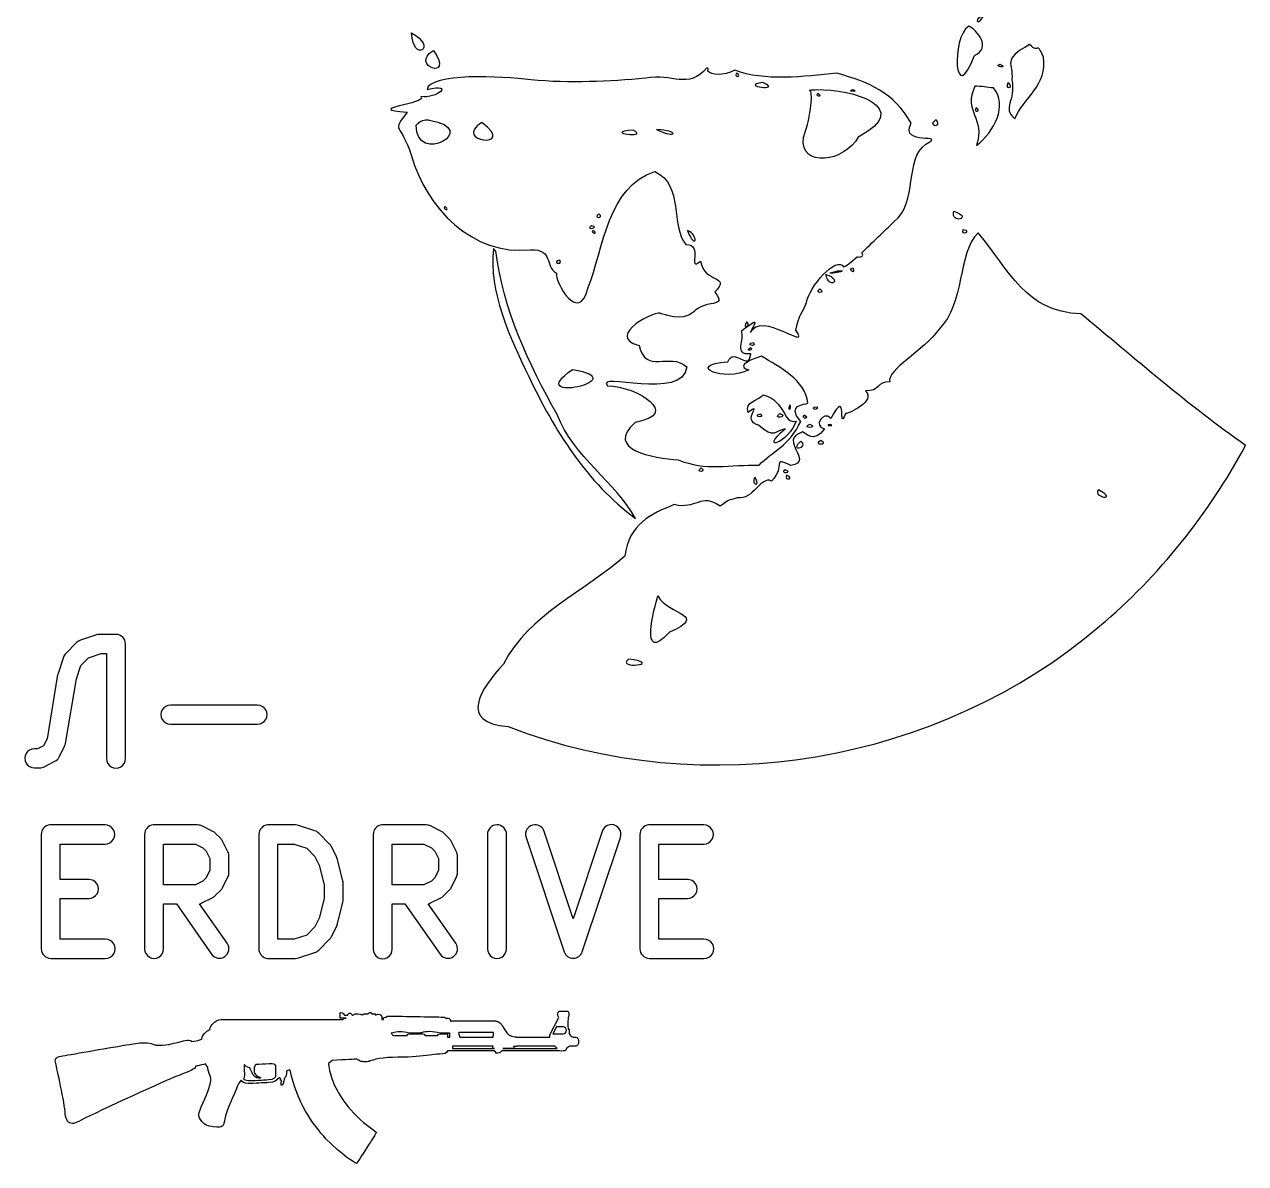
# Model space of a CAD drawing. Extents: x 5 to 88, y 4 to 114.
# Drawn here: x 55.46 to 87.51, y 4.5 to 34.39 of the extents above; entities that cross this region are included whole.
import ezdxf

# ---------------------------------------------------------------- set-up
doc = ezdxf.new("R2010")
doc.units = 0
doc.layers.add('Layer_1', color=7, linetype='CONTINUOUS')

msp = doc.modelspace()

# ---------------------------------------------------------------- linework, layer by layer
at = {"layer": 'Layer_1', "color": 7}
for points in [[(80.242647, 34.342924)], [(65.615115, 34.163608)], [(66.193375, 33.70627)], [(81.839447, 33.860268)], [(81.055516, 33.34867)], [(74.149478, 33.108375)], [(74.839358, 32.866012)], [(80.404911, 32.768344)], [(81.275657, 32.868597)], [(76.244441, 32.676877)], [(76.283716, 32.581791)], [(77.19787, 32.670675)], [(80.432298, 32.197836)], [(65.978917, 31.88726)], [(67.464616, 31.814396)], [(79.389469, 31.893462)], [(71.433882, 31.614927)], [(72.042114, 31.627328)], [(66.500332, 29.60833)], [(70.531611, 29.416094)], [(79.851971, 29.485857)], [(70.340926, 29.102936)], [(70.384849, 28.984596)], [(72.855502, 28.984596)], [(80.096401, 29.008884)], [(80.489659, 28.919484)], [(69.510486, 28.19963)], [(76.804614, 27.925228)], [(77.198388, 28.001192)], [(76.490422, 27.82911)], [(76.334357, 27.449806)], [(74.420779, 26.589394)], [(74.593896, 26.041106)], [(74.514831, 25.915532)], [(69.83863, 25.335206)], [(74.847626, 24.668064)], [(75.553527, 24.410714)], [(74.785616, 24.170936)], [(75.283776, 24.180239)], [(75.924047, 24.140964)], [(76.26511, 24.355938)], [(76.070808, 23.901185)], [(76.578271, 23.895502)], [(75.834131, 23.454185)], [(76.358646, 23.470203)], [(73.217235, 22.750867)], [(74.626451, 22.510572)], [(75.420201, 22.702808)], [(75.465677, 22.558631)], [(83.648123, 22.175192)], [(72.07932, 19.39345)], [(57.406314, 18.38421)], [(71.30934, 17.738254)], [(56.121122, 13.384514)], [(58.835683, 13.384514)], [(64.835835, 13.384514)], [(67.85529, 13.388133)], [(70.868542, 13.392782)], [(71.835925, 13.384514)], [(62.109386, 12.884287), (62.533132, 12.884287), (62.866962, 12.773183), (63.081936, 12.558209), (63.195109, 12.333417), (63.3243, 11.817686), (63.3243, 11.452849), (63.195109, 10.937118), (63.081936, 10.712325), (62.866962, 10.495801), (62.533132, 10.384181), (62.109386, 10.384181), (62.109386, 12.884287)], [(67.768599, 7.90476), (67.768599, 7.93617), (67.220454, 7.93617), (66.866535, 7.93617), (66.852324, 7.922176), (66.882651, 7.813648), (67.762923, 7.813648), (67.762923, 7.857753), (67.768599, 7.857753)], [(64.42016, 7.171229)]]:
    msp.add_lwpolyline(points, close=True, dxfattribs=at)
for points in [[(73.396035, 33.159535), (73.397585, 33.225165), (73.366581, 33.252552), (73.366581, 33.252552)], [(67.830485, 28.438892), (67.770538, 28.505038), (67.770538, 28.505038)], [(57.859517, 18.38421), (57.431635, 18.38421)], [(56.825988, 18.169752), (56.541251, 17.884499)], [(56.535049, 15.522884), (56.818236, 17.21839), (56.935541, 17.571857), (57.13863, 17.772877), (57.47246, 17.884499), (57.609403, 17.884499), (57.609403, 15.13428)], [(56.327828, 17.320191), (56.048774, 15.642259), (55.958858, 15.464491), (55.800727, 15.384393)], [(61.574018, 16.529026), (59.288886, 16.529026), (59.288886, 16.529026)], [(55.97281, 14.911554), (56.257546, 15.05418)], [(61.836019, 13.383998), (61.836019, 13.384514), (61.836019, 13.384514)], [(62.574473, 13.383998), (61.859789, 13.383998)], [(63.082455, 13.229486), (62.652507, 13.372113)], [(66.607303, 13.026913), (66.464677, 13.16954)], [(70.62308, 13.2145), (69.859302, 10.925233), (69.09759, 13.2145)], [(57.146382, 11.956695), (56.396556, 11.956695), (56.396556, 12.884287)], [(59.10957, 12.884287), (59.94311, 12.884287), (60.140513, 12.786619), (60.226815, 12.700836), (60.324483, 12.505499), (60.324483, 12.194923), (60.226815, 11.99752), (60.140513, 11.911737), (59.94311, 11.814069), (59.601528, 11.814069)], [(59.541068, 11.814069), (59.10957, 11.814069), (59.10957, 12.884287), (59.10957, 12.884287)], [(60.796804, 12.675515), (60.654178, 12.960768)], [(65.109203, 12.884287), (65.943262, 12.884287), (66.140665, 12.786619), (66.226448, 12.700836), (66.324117, 12.505499), (66.324117, 12.194923), (66.226448, 11.99752), (66.140665, 11.911737), (65.943262, 11.814069)], [(65.541217, 11.814069), (65.109203, 11.814069), (65.109203, 12.884287), (65.109203, 12.884287)], [(68.109538, 10.134584), (68.109538, 13.1344)], [(71.609581, 13.1344), (71.609581, 11.741721)], [(72.859119, 11.956695), (72.109292, 11.956695), (72.109292, 12.884287)], [(66.824343, 12.134461), (66.824343, 12.563893)], [(63.824527, 11.420811), (63.824527, 11.848692)], [(71.609581, 11.665757), (71.609581, 10.134068)], [(57.574264, 10.384181), (56.396556, 10.384181), (56.396556, 11.456466)], [(59.10957, 10.134584), (59.10957, 11.31384), (59.4434, 11.31384)], [(63.674148, 10.78829), (63.816777, 11.360348)], [(65.109203, 10.134584), (65.109203, 11.31384), (65.443549, 11.31384)], [(66.115345, 11.339679), (66.400597, 11.483856)], [(73.289066, 10.384181), (72.109292, 10.384181), (72.109292, 11.456466)], [(63.180123, 10.100476), (63.46486, 10.385732)], [(71.859179, 9.88447), (73.289066, 9.88447)], [(60.613778, 8.277179), (63.809671, 8.277179), (63.809671, 8.284285), (63.84836, 8.311969), (63.903686, 8.311969), (63.903686, 8.316908), (63.741608, 8.316908), (63.741608, 8.429249)], [(63.850179, 8.393073), (63.940078, 8.393073)], [(64.056492, 8.393073), (64.073259, 8.393073)], [(64.287109, 8.412569), (64.354393, 8.412569), (64.371853, 8.429942), (64.471413, 8.429942)], [(64.576475, 8.429942), (64.664988, 8.429942), (64.664988, 8.401868), (64.691069, 8.401868), (64.691069, 8.401651)], [(64.92303, 8.342166), (64.953791, 8.342166)], [(68.377831, 7.813648), (69.249872, 7.813648), (69.249872, 7.881365), (69.482786, 8.334715)], [(69.495653, 8.499998), (69.553145, 8.499998), (69.555571, 8.499998), (69.649413, 8.499998), (69.666136, 8.499998), (69.709331, 8.499998)], [(69.723281, 8.335408), (69.729303, 8.335408), (69.728134, 8.328779)], [(64.838243, 8.308243), (64.838243, 8.278349)], [(64.883041, 8.276443), (64.883041, 8.302134)], [(66.503993, 8.316432), (66.544588, 8.316432)], [(66.645318, 8.231472), (66.645318, 8.246202), (67.771068, 8.246202)], [(68.018496, 8.088153), (68.019146, 8.08707)], [(69.592311, 8.085077), (69.419315, 8.085077), (69.328246, 7.904673), (69.592311, 7.904673)], [(69.750056, 8.025679), (69.754735, 8.024856), (69.754735, 7.913815)], [(59.827911, 7.717684), (59.832156, 7.712095), (59.833326, 7.705206)], [(60.03379, 7.73497), (60.111861, 7.763218)], [(65.183152, 7.860742), (65.4762, 7.860742)], [(65.787185, 7.919187), (65.563066, 7.919187), (65.56064, 7.919924)], [(65.56389, 7.903114), (65.909274, 7.903114)], [(65.997007, 7.860742), (66.276841, 7.860742)], [(66.364531, 7.903114), (66.512095, 7.903114), (66.562222, 7.90281), (66.562222, 7.813648), (66.621576, 7.813648), (66.621576, 7.919274), (66.534234, 7.919274)], [(66.534234, 7.919274), (66.534234, 7.919187), (66.373889, 7.919187), (66.371549, 7.919924)], [(68.19981, 7.857753), (68.209991, 7.857753), (68.211248, 7.857059)], [(68.36583, 7.82175), (68.371506, 7.82175), (68.371506, 7.817114)], [(69.84706, 7.821533), (69.84706, 7.813648), (69.924135, 7.813648), (69.93059, 7.813648)], [(67.790695, 7.44985), (67.790695, 7.458428), (66.558972, 7.458428)], [(67.762923, 7.578005), (67.762923, 7.580128), (66.878839, 7.580128), (66.689596, 7.580128), (66.689596, 7.51592), (67.790695, 7.51592), (67.790695, 7.516267)], [(67.790695, 7.516267), (67.773495, 7.516267)], [(67.884103, 7.40072), (67.83246, 7.40072)], [(69.453845, 7.458428), (67.986999, 7.458428)], [(68.014294, 7.51592), (69.434955, 7.51592)], [(68.277318, 7.516267), (68.01438, 7.516267)], [(68.371506, 7.576662), (68.371506, 7.574452), (68.294475, 7.574452)], [(69.384005, 7.580128), (69.316722, 7.580128), (68.377788, 7.580128)], [(69.93059, 7.580128), (69.924135, 7.580128), (69.787705, 7.580128)], [(60.271296, 7.038135), (60.25349, 7.037139), (60.211941, 7.113477)], [(61.232759, 7.093071), (61.22353, 7.092551), (61.22353, 6.941044)], [(62.050426, 6.781609), (62.050426, 7.076564)], [(63.534255, 7.206192), (63.434132, 7.124958)], [(64.183303, 7.242325), (64.171086, 7.238599), (64.167533, 7.238469)], [(61.372741, 7.01422), (61.31187, 7.03103)], [(62.193355, 6.690411), (62.178278, 6.691667), (62.178278, 6.735598), (62.178754, 6.735598)], [(62.279701, 6.736422), (62.280004, 6.736422)], [(62.344168, 6.92861), (62.336196, 6.92861)], [(62.227365, 6.555238), (62.193355, 6.555238), (62.193355, 6.62655)], [(64.677205, 5.33517), (64.680411, 5.332527)], [(64.18508, 4.517588), (64.173642, 4.499999), (64.155186, 4.510093)]]:
    msp.add_lwpolyline(points, dxfattribs=at)
for points in [[(80.630735, 34.625594), (80.404689, 34.597096), (80.424646, 34.247404), (80.630735, 34.625594)], [(80.242647, 34.342924), (79.769043, 34.052734), (79.865187, 32.145914), (80.388374, 33.573463)], [(80.388374, 33.573463), (80.862166, 33.779782), (80.450313, 34.243454), (80.242647, 34.342924)], [(65.615115, 34.163608), (65.657025, 33.352798), (66.321463, 33.802938), (65.615115, 34.163608)], [(82.200667, 33.529021), (82.006047, 33.99288), (82.107224, 33.585948), (81.839447, 33.860268)], [(66.193375, 33.70627), (65.528438, 33.30513), (66.770583, 32.878953), (66.193375, 33.70627)], [(81.839447, 33.860268), (81.079606, 33.443137), (81.431981, 33.37819), (81.369709, 32.94146)], [(81.055516, 33.34867), (80.871572, 33.275071), (81.298679, 33.225231), (81.055516, 33.34867)], [(81.446708, 31.913099), (81.665359, 32.445099), (82.325206, 32.804972), (82.200667, 33.529021)], [(68.750841, 32.931642), (67.973114, 33.034832), (66.095652, 33.119493), (66.022844, 32.678943)], [(73.366581, 33.252552), (72.874642, 32.663934), (72.466538, 33.114609), (71.765643, 32.9766)], [(74.101419, 33.185372), (73.789722, 33.032392), (73.478376, 33.053784), (73.396035, 33.159535)], [(74.149478, 33.108375), (74.319703, 33.017274), (74.064237, 32.979735), (74.149478, 33.108375)], [(76.776709, 33.105275), (75.911534, 33.020976), (74.869007, 32.888023), (74.101419, 33.185372)], [(78.732144, 31.793727), (78.275026, 32.601145), (77.633829, 32.875095), (76.776709, 33.105275)], [(66.022844, 32.678943), (66.778711, 32.863075), (66.279196, 32.424814), (65.857479, 32.498593)], [(71.765643, 32.9766), (70.798554, 32.8887), (69.77522, 32.842562), (68.750841, 32.931642)], [(74.839358, 32.866012), (75.397259, 32.615494), (74.175196, 32.780914), (74.839358, 32.866012)], [(76.244441, 32.676877), (77.189041, 32.701838), (78.815149, 32.209869), (77.341531, 31.434058)], [(80.404911, 32.768344), (80.076587, 32.110775), (80.689724, 31.925921), (80.443151, 31.2103)], [(80.89067, 32.725452), (80.727859, 32.730453), (80.568063, 32.766944), (80.404911, 32.768344)], [(80.443151, 31.2103), (80.91494, 31.581259), (81.273472, 32.259063), (80.89067, 32.725452)], [(81.369709, 32.94146), (81.488115, 32.35177), (81.099164, 32.227088), (81.446708, 31.913099)], [(81.275657, 32.868597), (81.191207, 32.675676), (81.431449, 32.682828), (81.275657, 32.868597)], [(65.857479, 32.498593), (66.079033, 32.298523), (64.273069, 32.171536), (65.503496, 32.089317)], [(75.903893, 31.420622), (76.121344, 32.035432), (76.153633, 32.633163), (76.065641, 32.664992)], [(76.065641, 32.664992), (76.121434, 32.671321), (76.181468, 32.675213), (76.244441, 32.676877)], [(76.283716, 32.581791), (76.176549, 32.502292), (76.447546, 32.461533), (76.283716, 32.581791)], [(77.19787, 32.670675), (77.411637, 32.634075), (76.98411, 32.634075), (77.19787, 32.670675)], [(65.503496, 32.089317), (65.076051, 31.519685), (65.325217, 31.851295), (65.61615, 30.942615)], [(80.432298, 32.197836), (80.602666, 32.105837), (80.34679, 32.068746), (80.432298, 32.197836)], [(66.076586, 31.878992), (67.503179, 31.635353), (65.713006, 30.665353), (65.738623, 31.743083)], [(65.738623, 31.743083), (65.796979, 31.817783), (65.883421, 31.877515), (65.978917, 31.88726)], [(65.978917, 31.88726), (66.010749, 31.890509), (66.043375, 31.888122), (66.076586, 31.878992)], [(67.464616, 31.814396), (68.420281, 31.098378), (66.637862, 31.311706), (67.464616, 31.814396)], [(79.114033, 31.242857), (79.720169, 31.565447), (78.406836, 31.166657), (78.732144, 31.793727)], [(79.389469, 31.893462), (79.130484, 31.727732), (79.543039, 31.626992), (79.389469, 31.893462)], [(71.433882, 31.614927), (71.877223, 31.386147), (70.581104, 31.553726), (71.433882, 31.614927)], [(72.042114, 31.627328), (72.642655, 31.613329), (72.615228, 31.365819), (72.042114, 31.627328)], [(77.341531, 31.434058), (76.99468, 30.782238), (75.793258, 30.601393), (75.903893, 31.420622)], [(78.278425, 29.212489), (78.922143, 29.711438), (78.546739, 30.863926), (79.114033, 31.242857)], [(65.61615, 30.942615), (65.996991, 29.581075), (67.226219, 28.300899), (68.736373, 28.477651)], [(70.245324, 27.464792), (70.663887, 28.522382), (70.761483, 30.13284), (72.003356, 30.533339)], [(72.003356, 30.533339), (72.779005, 30.153768), (72.402109, 29.107529), (72.816227, 28.61356)], [(66.500332, 29.60833), (66.664172, 29.488079), (66.39316, 29.52883), (66.500332, 29.60833)], [(70.531611, 29.416094), (70.704511, 29.293814), (70.358711, 29.293814), (70.531611, 29.416094)], [(77.430931, 28.398586), (77.709301, 28.654443), (78.034612, 28.97855), (78.278425, 29.212489)], [(79.851971, 29.485857), (79.749048, 29.127177), (80.392041, 29.315536), (79.851971, 29.485857)], [(70.340926, 29.102936), (70.587459, 29.063134), (70.159403, 28.977034), (70.340926, 29.102936)], [(70.384849, 28.984596), (70.548692, 28.864337), (70.277677, 28.905096), (70.384849, 28.984596)], [(72.855502, 28.984596), (73.161651, 28.870176), (73.085478, 28.412286), (72.855502, 28.984596)], [(80.489659, 28.919484), (79.937183, 28.401835), (80.151448, 27.067311), (79.462849, 26.395089)], [(80.096401, 29.008884), (80.037772, 28.804864), (80.330089, 28.986784), (80.096401, 29.008884)], [(83.186653, 26.790933), (81.700848, 26.861632), (81.334318, 27.914134), (80.489659, 28.919484)], [(72.816227, 28.61356), (73.302521, 28.63956), (72.830226, 27.86908), (73.198116, 28.180511)], [(67.770538, 28.505038), (67.630224, 27.390029), (68.200129, 26.178158), (68.693998, 25.152789)], [(69.441755, 24.149748), (68.690195, 25.48337), (68.020823, 26.903682), (67.830485, 28.438892)], [(68.736373, 28.477651), (69.349476, 28.495849), (69.101231, 28.037025), (69.424703, 27.863733)], [(75.980374, 27.092206), (76.037434, 27.473986), (76.77999, 28.35135), (76.954993, 28.023931)], [(76.954993, 28.023931), (77.026391, 28.048706), (77.16073, 28.158812), (77.312075, 28.292131)], [(77.312075, 28.292131), (77.378239, 28.271327), (77.526242, 28.299153), (77.430931, 28.398586)], [(69.510486, 28.19963), (69.596385, 28.039332), (69.261026, 28.16653), (69.510486, 28.19963)], [(73.198116, 28.180511), (73.295014, 27.58387), (74.020721, 27.82444), (73.573803, 27.367639)], [(76.804614, 27.925228), (76.170847, 27.76606), (77.251408, 27.94223), (76.804614, 27.925228)], [(77.198388, 28.001192), (77.047094, 27.966593), (77.285997, 27.794174), (77.198388, 28.001192)], [(69.424703, 27.863733), (69.366423, 27.625894), (70.017737, 26.510993), (70.245324, 27.464792)], [(76.490422, 27.82911), (76.57349, 27.41419), (76.951514, 27.690291), (76.490422, 27.82911)], [(73.573803, 27.367639), (73.932102, 26.92778), (73.30958, 27.188014), (73.025515, 26.843124)], [(76.334357, 27.449806), (76.161457, 27.327526), (76.507257, 27.327526), (76.334357, 27.449806)], [(72.158901, 26.794031), (72.127911, 26.944012), (70.636994, 26.211995), (71.587878, 25.967726)], [(75.699254, 26.362535), (75.811358, 26.838523), (75.789024, 26.628526), (75.980374, 27.092206)], [(73.025515, 26.843124), (72.682856, 26.562375), (72.24624, 26.804932), (72.158901, 26.794031)], [(74.272467, 26.345999), (74.807092, 26.753248), (74.600334, 26.539446), (74.514315, 26.301557)], [(74.514315, 26.301557), (74.755117, 26.915726), (76.133179, 25.764624), (75.699254, 26.362535)], [(87.50732, 23.343597), (85.997094, 24.397848), (84.609463, 25.617852), (83.186653, 26.790933)], [(74.518964, 25.743966), (74.054456, 25.701267), (74.382703, 26.126368), (74.272467, 26.345999)], [(74.420779, 26.589394), (74.54493, 26.432943), (74.259971, 26.396772), (74.420779, 26.589394)], [(79.462849, 26.395089), (79.058071, 25.81203), (78.087933, 25.337195), (78.168872, 25.012745)], [(71.587878, 25.967726), (71.772663, 25.187806), (72.383422, 25.808656), (72.842582, 25.405487)], [(74.593896, 26.041106), (74.344439, 26.009507), (74.680246, 25.879676), (74.593896, 26.041106)], [(73.917452, 25.53726), (74.08157, 25.950981), (74.478892, 25.244517), (74.518964, 25.743966)], [(74.802152, 25.686088), (74.26998, 25.523549), (74.226313, 25.371874), (74.470905, 25.327456)], [(74.514831, 25.915532), (74.350988, 25.795274), (74.622008, 25.836033), (74.514831, 25.915532)], [(76.014997, 24.454122), (75.951457, 25.072882), (75.273508, 25.38709), (74.802152, 25.686088)], [(69.83863, 25.335206), (68.491663, 24.399226), (71.554792, 25.059396), (69.83863, 25.335206)], [(72.842582, 25.405487), (72.754881, 24.490637), (70.418525, 25.296698), (70.76002, 24.909909)], [(74.470905, 25.327456), (73.831864, 24.992295), (72.758095, 25.446992), (73.917452, 25.53726)], [(68.693998, 25.152789), (69.360642, 23.739879), (70.221064, 22.365948), (71.490725, 21.428469)], [(78.168872, 25.012745), (77.822604, 25.029845), (77.908747, 24.749442), (77.535319, 24.777101)], [(70.76002, 24.909909), (71.550026, 24.88761), (72.70385, 24.157323), (71.487624, 23.947694)], [(77.009251, 24.177654), (76.79125, 23.636104), (77.086099, 24.918542), (76.619094, 24.050013)], [(77.535319, 24.777101), (77.816677, 24.499821), (77.073439, 24.167583), (77.009251, 24.177654)], [(74.721536, 23.876896), (74.235277, 23.998377), (74.895347, 24.522212), (74.448685, 24.208144)], [(74.448685, 24.208144), (74.350964, 24.504054), (74.713676, 24.506015), (74.847626, 24.668064)], [(74.847626, 24.668064), (75.455073, 24.506663), (75.359812, 23.884024), (75.709589, 23.982833)], [(75.833612, 23.974049), (75.433329, 24.42519), (75.952283, 24.402242), (76.014997, 24.454122)], [(75.553527, 24.410714), (75.611706, 24.253946), (75.448776, 24.266416), (75.553527, 24.410714)], [(71.490725, 21.428469), (70.999966, 22.349618), (69.849433, 23.0589), (69.441755, 24.149748)], [(74.785616, 24.170936), (74.537794, 24.137336), (74.871455, 24.011106), (74.785616, 24.170936)], [(75.283776, 24.180239), (75.047784, 24.022788), (75.547092, 24.079938), (75.283776, 24.180239)], [(75.924047, 24.140964), (75.838528, 24.011874), (76.094412, 24.048963), (75.924047, 24.140964)], [(76.26511, 24.355938), (76.019926, 24.344637), (76.286931, 24.210777), (76.26511, 24.355938)], [(76.619094, 24.050013), (76.424538, 24.286712), (76.143849, 23.819913), (76.454764, 23.777162)], [(71.487624, 23.947694), (70.663106, 23.218163), (71.970756, 23.012696), (72.617789, 22.966875)], [(75.709589, 23.982833), (75.527031, 23.408523), (74.698735, 23.146435), (75.419685, 23.779747)], [(75.419685, 23.779747), (75.161877, 23.734847), (75.147071, 23.489747), (74.721536, 23.876896)], [(74.738073, 22.82735), (75.086918, 23.1762), (75.539895, 23.348788), (75.833612, 23.974049)], [(76.070808, 23.901185), (75.818449, 23.781996), (76.323163, 23.781985), (76.070808, 23.901185)], [(76.454764, 23.777162), (76.149366, 23.385253), (75.987618, 23.651217), (75.875472, 23.694995)], [(76.578271, 23.895502), (76.783752, 23.867901), (76.452967, 23.842501), (76.578271, 23.895502)], [(75.875472, 23.694995), (75.208166, 23.468007), (76.212662, 22.932641), (75.57368, 22.819082)], [(75.834131, 23.454185), (76.076169, 23.273874), (75.484865, 23.166945), (75.834131, 23.454185)], [(76.358646, 23.470203), (76.611371, 23.349973), (76.104921, 23.352135), (76.358646, 23.470203)], [(83.676029, 18.602801), (85.245241, 19.915981), (86.536569, 21.545137), (87.50732, 23.343597)], [(72.617789, 22.966875), (73.324579, 22.658726), (74.000653, 22.842828), (74.738073, 22.82735)], [(75.57368, 22.819082), (75.040489, 23.056961), (75.457557, 22.809313), (75.068286, 22.408253)], [(73.217235, 22.750867), (73.044827, 22.628087), (73.389643, 22.628087), (73.217235, 22.750867)], [(75.068286, 22.408253), (74.775998, 22.553514), (74.585107, 21.895397), (74.16343, 21.968486)], [(74.626451, 22.510572), (74.5434, 22.256853), (74.77426, 22.257892), (74.626451, 22.510572)], [(75.420201, 22.702808), (75.661755, 22.622409), (75.252275, 22.597348), (75.420201, 22.702808)], [(75.465677, 22.558631), (75.689105, 22.480132), (75.382106, 22.392833), (75.465677, 22.558631)], [(83.648123, 22.175192), (84.205156, 21.870413), (83.469828, 21.979863), (83.648123, 22.175192)], [(73.718496, 21.746278), (73.230361, 22.107609), (73.066655, 21.644787), (72.511853, 21.788135)], [(74.16343, 21.968486), (73.900323, 21.880187), (74.003714, 21.961887), (73.718496, 21.746278)], [(72.511853, 21.788135), (71.906632, 21.554077), (71.322191, 21.275606), (71.21064, 20.433696)], [(71.21064, 20.433696), (70.145806, 19.491867), (68.711981, 18.921777), (68.025821, 17.606996)], [(72.390412, 18.442603), (71.566486, 17.553424), (71.999337, 19.104871), (72.07932, 19.39345)], [(72.07932, 19.39345), (72.385387, 18.874491), (73.420898, 18.907394), (72.390412, 18.442603)], [(68.152946, 15.965752), (73.307344, 13.960522), (79.473464, 15.007211), (83.676029, 18.602801)], [(57.351538, 18.372841), (57.351538, 18.372841), (56.923656, 18.230215), (56.923656, 18.230215)], [(57.406314, 18.38421), (57.387688, 18.382481), (57.369314, 18.378668), (57.351538, 18.372841)], [(57.431635, 18.38421), (57.4232, 18.384638), (57.414749, 18.384638), (57.406314, 18.38421)], [(58.109114, 18.134097), (58.109163, 18.272049), (57.997469, 18.383974), (57.859517, 18.38421)], [(56.923656, 18.230215), (56.886849, 18.217913), (56.85341, 18.197213), (56.825988, 18.169752)], [(58.109114, 15.13428), (58.109114, 15.13428), (58.109114, 18.134097), (58.109114, 18.134097)], [(56.480273, 17.784762), (56.480273, 17.784762), (56.337646, 17.356883), (56.337646, 17.356883)], [(56.541251, 17.884499), (56.513329, 17.856539), (56.492432, 17.822359), (56.480273, 17.784762)], [(71.30934, 17.738254), (72.26919, 17.600993), (70.968991, 17.457134), (71.30934, 17.738254)], [(56.337646, 17.356883), (56.333448, 17.344919), (56.330166, 17.332653), (56.327828, 17.320191)], [(68.025821, 17.606996), (67.428202, 16.937955), (66.832363, 16.073712), (68.152946, 15.965752)], [(59.07228, 16.403968), (59.027601, 16.326583), (59.027601, 16.23124), (59.07228, 16.153854)], [(59.288886, 16.529026), (59.199528, 16.529026), (59.116959, 16.481354), (59.07228, 16.403968)], [(61.790623, 16.403968), (61.745945, 16.481354), (61.663375, 16.529026), (61.574018, 16.529026)], [(61.790623, 16.153854), (61.835302, 16.23124), (61.835302, 16.326583), (61.790623, 16.403968)], [(59.07228, 16.153854), (59.116959, 16.076468), (59.199528, 16.028797), (59.288886, 16.028797)], [(59.288886, 16.028797), (59.288886, 16.028797), (61.574018, 16.028797), (61.574018, 16.028797)], [(61.574018, 16.028797), (61.663375, 16.028797), (61.745945, 16.076468), (61.790623, 16.153854)], [(56.369169, 15.165802), (56.369169, 15.165802), (56.511795, 15.452605), (56.511795, 15.452605)], [(56.511795, 15.452605), (56.522991, 15.474748), (56.530828, 15.498434), (56.535049, 15.522884)], [(55.500405, 15.259336), (55.455726, 15.18195), (55.455726, 15.086607), (55.500405, 15.009221)], [(55.717011, 15.384393), (55.627653, 15.384393), (55.545084, 15.336722), (55.500405, 15.259336)], [(55.800727, 15.384393), (55.800727, 15.384393), (55.717011, 15.384393), (55.717011, 15.384393)], [(56.257546, 15.05418), (56.305832, 15.078357), (56.344992, 15.117517), (56.369169, 15.165802)], [(57.609403, 15.13428), (57.606037, 15.042822), (57.652909, 14.956833), (57.7316, 14.910105)], [(57.986917, 14.910105), (58.065608, 14.956833), (58.11248, 15.042822), (58.109114, 15.13428)], [(55.500405, 15.009221), (55.545084, 14.931836), (55.627653, 14.884164), (55.717011, 14.884164)], [(55.717011, 14.884164), (55.717011, 14.884164), (55.859121, 14.884164), (55.859121, 14.884164)], [(55.859121, 14.884164), (55.89865, 14.884179), (55.937612, 14.893565), (55.97281, 14.911554)], [(57.7316, 14.910105), (57.810292, 14.863377), (57.908226, 14.863377), (57.986917, 14.910105)], [(56.121122, 13.384514), (55.992941, 13.371514), (55.895626, 13.263237), (55.896329, 13.1344)], [(56.146443, 13.384514), (56.138008, 13.384941), (56.129557, 13.384941), (56.121122, 13.384514)], [(57.574264, 13.384514), (57.574264, 13.384514), (56.146443, 13.384514), (56.146443, 13.384514)], [(57.790868, 13.259457), (57.74619, 13.336842), (57.663621, 13.384514), (57.574264, 13.384514)], [(57.790868, 13.009344), (57.835547, 13.086729), (57.835547, 13.182072), (57.790868, 13.259457)], [(58.835683, 13.384514), (58.706888, 13.372261), (58.608713, 13.263776), (58.60934, 13.1344)], [(58.859456, 13.384514), (58.851537, 13.384891), (58.843603, 13.384891), (58.835683, 13.384514)], [(60.002022, 13.384514), (60.002022, 13.384514), (58.859456, 13.384514), (58.859456, 13.384514)], [(60.115193, 13.359193), (60.079975, 13.376386), (60.041209, 13.38506), (60.002022, 13.384514)], [(60.400448, 13.216567), (60.400448, 13.216567), (60.115193, 13.359193), (60.115193, 13.359193)], [(60.465043, 13.16954), (60.446172, 13.188577), (60.424361, 13.204455), (60.400448, 13.216567)], [(60.607669, 13.026913), (60.607669, 13.026913), (60.465043, 13.16954), (60.465043, 13.16954)], [(61.836019, 13.384514), (61.707019, 13.372511), (61.608557, 13.263956), (61.60916, 13.1344)], [(61.859789, 13.383998), (61.85187, 13.384375), (61.843938, 13.384375), (61.836019, 13.383998)], [(62.652507, 13.372113), (62.627289, 13.380181), (62.60095, 13.384193), (62.574473, 13.383998)], [(63.180123, 13.169024), (63.152701, 13.196485), (63.119262, 13.217185), (63.082455, 13.229486)], [(63.46486, 12.883771), (63.46486, 12.883771), (63.180123, 13.169024), (63.180123, 13.169024)], [(64.835835, 13.384514), (64.70704, 13.372261), (64.608865, 13.263776), (64.609492, 13.1344)], [(64.859606, 13.384514), (64.851687, 13.384891), (64.843754, 13.384891), (64.835835, 13.384514)], [(66.002172, 13.384514), (66.002172, 13.384514), (64.859606, 13.384514), (64.859606, 13.384514)], [(66.115345, 13.359193), (66.080126, 13.376387), (66.041359, 13.38506), (66.002172, 13.384514)], [(66.400597, 13.216567), (66.400597, 13.216567), (66.115345, 13.359193), (66.115345, 13.359193)], [(66.464677, 13.16954), (66.445961, 13.188532), (66.424328, 13.204408), (66.400597, 13.216567)], [(67.85529, 13.388133), (67.71733, 13.385917), (67.607245, 13.272362), (67.609309, 13.1344)], [(68.036156, 13.315118), (67.988238, 13.362939), (67.922977, 13.389285), (67.85529, 13.388133)], [(68.109538, 13.1344), (68.110552, 13.20209), (68.084074, 13.267298), (68.036156, 13.315118)], [(68.652882, 13.279212), (68.608268, 13.213818), (68.597258, 13.13116), (68.6232, 13.05637)], [(68.849543, 13.388133), (68.770443, 13.385007), (68.697496, 13.344605), (68.652882, 13.279212)], [(69.09759, 13.2145), (69.063336, 13.321554), (68.961855, 13.392591), (68.849543, 13.388133)], [(70.868542, 13.392782), (70.755908, 13.395414), (70.655415, 13.322425), (70.62308, 13.2145)], [(71.069501, 13.283436), (71.024084, 13.350177), (70.949248, 13.390897), (70.868542, 13.392782)], [(71.097467, 13.05637), (71.125332, 13.132137), (71.114918, 13.216694), (71.069501, 13.283436)], [(71.835925, 13.384514), (71.707129, 13.372261), (71.608954, 13.263776), (71.609581, 13.1344)], [(71.859179, 13.384514), (71.851432, 13.384874), (71.843672, 13.384874), (71.835925, 13.384514)], [(73.289066, 13.384514), (73.289066, 13.384514), (71.859179, 13.384514), (71.859179, 13.384514)], [(73.505671, 13.259457), (73.460992, 13.336842), (73.378423, 13.384514), (73.289066, 13.384514)], [(73.505671, 13.009344), (73.550349, 13.086729), (73.550349, 13.182072), (73.505671, 13.259457)], [(55.896329, 13.1344), (55.896329, 13.1344), (55.896329, 11.753606), (55.896329, 11.753606)], [(56.396556, 12.884287), (56.396556, 12.884287), (57.574264, 12.884287), (57.574264, 12.884287)], [(57.574264, 12.884287), (57.663621, 12.884287), (57.74619, 12.931958), (57.790868, 13.009344)], [(58.60934, 13.1344), (58.60934, 13.1344), (58.60934, 11.597026), (58.60934, 11.597026)], [(60.654178, 12.960768), (60.642367, 12.985194), (60.626659, 13.007534), (60.607669, 13.026913)], [(61.60916, 13.1344), (61.60916, 13.1344), (61.60916, 10.167657), (61.60916, 10.167657)], [(63.511884, 12.817625), (63.499916, 12.842088), (63.484032, 12.864431), (63.46486, 12.883771)], [(64.609492, 13.1344), (64.609492, 13.1344), (64.609492, 11.597026), (64.609492, 11.597026)], [(66.65433, 12.960768), (66.642361, 12.98523), (66.626476, 13.007573), (66.607303, 13.026913)], [(66.796956, 12.675515), (66.796956, 12.675515), (66.65433, 12.960768), (66.65433, 12.960768)], [(67.609309, 13.1344), (67.609309, 13.1344), (67.609309, 10.134584), (67.609309, 10.134584)], [(68.6232, 13.05637), (68.6232, 13.05637), (69.62314, 10.056553), (69.62314, 10.056553)], [(70.09753, 10.056553), (70.09753, 10.056553), (71.097467, 13.05637), (71.097467, 13.05637)], [(72.109292, 12.884287), (72.109292, 12.884287), (73.289066, 12.884287), (73.289066, 12.884287)], [(73.289066, 12.884287), (73.378423, 12.884287), (73.460992, 12.931958), (73.505671, 13.009344)], [(60.824194, 12.563893), (60.823856, 12.602722), (60.814478, 12.640939), (60.796804, 12.675515)], [(60.824194, 12.134461), (60.824194, 12.134461), (60.824194, 12.563893), (60.824194, 12.563893)], [(63.654511, 12.53237), (63.654511, 12.53237), (63.511884, 12.817625), (63.511884, 12.817625)], [(63.674148, 12.48121), (63.669496, 12.498932), (63.662911, 12.516088), (63.654511, 12.53237)], [(66.824343, 12.563893), (66.824006, 12.602722), (66.814629, 12.640939), (66.796956, 12.675515)], [(63.816777, 11.909152), (63.816777, 11.909152), (63.674148, 12.48121), (63.674148, 12.48121)], [(57.362988, 11.831638), (57.318309, 11.909023), (57.23574, 11.956695), (57.146382, 11.956695)], [(60.654178, 11.738104), (60.654178, 11.738104), (60.796804, 12.022841), (60.796804, 12.022841)], [(60.796804, 12.022841), (60.814478, 12.057416), (60.823855, 12.095632), (60.824194, 12.134461)], [(63.824527, 11.848692), (63.824419, 11.869086), (63.821816, 11.88939), (63.816777, 11.909152)], [(66.65433, 11.738104), (66.65433, 11.738104), (66.796956, 12.022841), (66.796956, 12.022841)], [(66.796956, 12.022841), (66.814629, 12.057416), (66.824006, 12.095632), (66.824343, 12.134461)], [(73.075724, 11.831638), (73.031045, 11.909023), (72.948476, 11.956695), (72.859119, 11.956695)], [(55.896329, 11.753606), (55.891145, 11.724552), (55.891145, 11.69481), (55.896329, 11.665757)], [(55.896329, 11.665757), (55.896329, 11.665757), (55.896329, 10.134068), (55.896329, 10.134068)], [(57.146382, 11.456466), (57.23574, 11.456466), (57.318309, 11.504137), (57.362988, 11.581523)], [(57.362988, 11.581523), (57.407667, 11.658909), (57.407667, 11.754252), (57.362988, 11.831638)], [(58.60934, 11.597026), (58.60568, 11.57253), (58.60568, 11.547626), (58.60934, 11.52313)], [(59.601528, 11.814069), (59.581449, 11.816514), (59.561147, 11.816514), (59.541068, 11.814069)], [(60.465043, 11.53088), (60.465043, 11.53088), (60.607669, 11.673509), (60.607669, 11.673509)], [(60.607669, 11.673509), (60.626522, 11.692419), (60.642224, 11.714227), (60.654178, 11.738104)], [(64.609492, 11.597026), (64.605832, 11.57253), (64.605832, 11.547626), (64.609492, 11.52313)], [(65.60168, 11.814069), (65.5816, 11.816515), (65.561297, 11.816515), (65.541217, 11.814069)], [(65.943262, 11.814069), (65.943262, 11.814069), (65.60168, 11.814069), (65.60168, 11.814069)], [(66.464677, 11.53088), (66.464677, 11.53088), (66.607303, 11.673509), (66.607303, 11.673509)], [(66.607303, 11.673509), (66.62634, 11.69238), (66.642218, 11.714191), (66.65433, 11.738104)], [(71.609581, 11.741721), (71.605712, 11.716547), (71.605712, 11.69093), (71.609581, 11.665757)], [(72.859119, 11.456466), (72.948476, 11.456466), (73.031045, 11.504137), (73.075724, 11.581523)], [(73.075724, 11.581523), (73.120403, 11.658909), (73.120403, 11.754252), (73.075724, 11.831638)], [(56.396556, 11.456466), (56.396556, 11.456466), (57.146382, 11.456466), (57.146382, 11.456466)], [(58.60934, 11.52313), (58.60934, 11.52313), (58.60934, 10.134584), (58.60934, 10.134584)], [(59.4434, 11.31384), (59.4434, 11.31384), (60.368925, 9.991957), (60.368925, 9.991957)], [(60.052664, 11.317975), (60.074376, 11.322407), (60.095404, 11.329705), (60.115193, 11.339679)], [(60.779236, 10.27876), (60.779236, 10.27876), (60.052664, 11.317975), (60.052664, 11.317975)], [(60.115193, 11.339679), (60.115193, 11.339679), (60.400448, 11.483856), (60.400448, 11.483856)], [(60.400448, 11.483856), (60.424361, 11.495966), (60.446171, 11.511844), (60.465043, 11.53088)], [(63.816777, 11.360348), (63.821816, 11.380111), (63.824419, 11.400416), (63.824527, 11.420811)], [(64.609492, 11.52313), (64.609492, 11.52313), (64.609492, 10.134584), (64.609492, 10.134584)], [(65.443549, 11.31384), (65.443549, 11.31384), (66.369075, 9.991957), (66.369075, 9.991957)], [(66.052816, 11.317975), (66.074528, 11.322407), (66.095556, 11.329705), (66.115345, 11.339679)], [(66.779385, 10.27876), (66.779385, 10.27876), (66.052816, 11.317975), (66.052816, 11.317975)], [(66.400597, 11.483856), (66.424328, 11.496013), (66.445961, 11.511889), (66.464677, 11.53088)], [(72.109292, 11.456466), (72.109292, 11.456466), (72.859119, 11.456466), (72.859119, 11.456466)], [(63.511884, 10.451877), (63.511884, 10.451877), (63.654511, 10.73713), (63.654511, 10.73713)], [(63.654511, 10.73713), (63.662911, 10.753412), (63.669496, 10.770568), (63.674148, 10.78829)], [(57.798439, 10.261984), (57.751711, 10.340675), (57.665722, 10.387547), (57.574264, 10.384181)], [(57.798439, 10.006667), (57.845167, 10.085359), (57.845167, 10.183293), (57.798439, 10.261984)], [(60.715484, 9.933063), (60.827676, 10.011484), (60.856075, 10.165479), (60.779236, 10.27876)], [(63.46486, 10.385732), (63.484032, 10.405072), (63.499916, 10.427415), (63.511884, 10.451877)], [(66.715633, 9.933063), (66.827826, 10.011484), (66.856225, 10.165479), (66.779385, 10.27876)], [(73.513241, 10.261984), (73.466513, 10.340675), (73.380524, 10.387547), (73.289066, 10.384181)], [(73.513241, 10.006667), (73.55997, 10.085359), (73.55997, 10.183293), (73.513241, 10.261984)], [(55.896329, 10.134068), (55.896565, 9.996115), (56.00849, 9.884421), (56.146443, 9.88447)], [(57.574264, 9.88447), (57.665722, 9.881104), (57.751711, 9.927976), (57.798439, 10.006667)], [(58.60934, 10.134584), (58.60934, 10.045226), (58.657012, 9.962657), (58.734398, 9.917978)], [(58.984512, 9.917978), (59.061898, 9.962657), (59.10957, 10.045226), (59.10957, 10.134584)], [(60.368925, 9.991957), (60.448913, 9.880876), (60.603291, 9.854641), (60.715484, 9.933063)], [(61.60916, 10.167657), (61.604869, 10.132219), (61.608216, 10.096273), (61.618976, 10.062236)], [(61.618976, 10.062236), (61.626581, 10.037739), (61.637911, 10.014559), (61.652567, 9.993508)], [(61.652567, 9.993508), (61.656157, 9.988196), (61.659949, 9.983024), (61.663936, 9.978003)], [(61.663936, 9.978003), (61.664612, 9.976619), (61.665301, 9.975242), (61.666003, 9.973871)], [(61.666003, 9.973871), (61.666688, 9.973178), (61.667376, 9.972489), (61.668069, 9.971804)], [(61.668069, 9.971804), (61.67296, 9.965708), (61.678134, 9.959845), (61.683574, 9.954233)], [(61.683574, 9.954233), (61.68426, 9.953713), (61.684949, 9.953196), (61.68564, 9.952683)], [(61.68564, 9.952683), (61.690611, 9.947819), (61.695783, 9.943164), (61.701142, 9.938731)], [(61.701142, 9.938731), (61.703855, 9.936607), (61.706612, 9.934539), (61.70941, 9.932529)], [(62.652507, 9.89739), (62.652507, 9.89739), (63.082455, 10.040016), (63.082455, 10.040016)], [(63.082455, 10.040016), (63.119262, 10.052317), (63.152701, 10.073016), (63.180123, 10.100476)], [(64.609492, 10.134584), (64.606126, 10.043126), (64.652998, 9.957137), (64.731689, 9.910409)], [(64.987006, 9.910409), (65.065697, 9.957137), (65.112569, 10.043126), (65.109203, 10.134584)], [(66.369075, 9.991957), (66.449063, 9.880876), (66.603441, 9.854641), (66.715633, 9.933063)], [(67.609309, 10.134584), (67.609309, 10.045226), (67.656981, 9.962657), (67.734366, 9.917978)], [(67.984481, 9.917978), (68.061867, 9.962657), (68.109538, 10.045226), (68.109538, 10.134584)], [(69.62314, 10.056553), (69.657171, 9.954456), (69.752716, 9.88559), (69.860335, 9.88559)], [(69.860335, 9.88559), (69.967954, 9.88559), (70.063499, 9.954456), (70.09753, 10.056553)], [(71.609581, 10.134068), (71.609817, 9.996317), (71.721428, 9.884706), (71.859179, 9.88447)], [(73.289066, 9.88447), (73.380524, 9.881104), (73.466513, 9.927976), (73.513241, 10.006667)], [(56.146443, 9.88447), (56.146443, 9.88447), (57.574264, 9.88447), (57.574264, 9.88447)], [(58.734398, 9.917978), (58.811783, 9.873299), (58.907127, 9.873299), (58.984512, 9.917978)], [(61.70941, 9.932529), (61.713779, 9.929108), (61.71826, 9.925834), (61.722846, 9.922711)], [(61.722846, 9.922711), (61.723536, 9.922708), (61.724225, 9.922708), (61.724915, 9.922711)], [(61.724915, 9.922711), (61.739076, 9.913458), (61.754139, 9.905667), (61.769873, 9.899456)], [(61.769873, 9.899456), (61.810025, 9.883429), (61.853646, 9.878087), (61.896479, 9.883952)], [(61.896479, 9.883952), (61.896479, 9.883952), (62.574473, 9.883952), (62.574473, 9.883952)], [(62.574473, 9.883952), (62.601033, 9.884258), (62.627375, 9.888794), (62.652507, 9.89739)], [(64.731689, 9.910409), (64.810381, 9.86368), (64.908315, 9.86368), (64.987006, 9.910409)], [(67.734366, 9.917978), (67.811752, 9.873299), (67.907095, 9.873299), (67.984481, 9.917978)], [(63.741608, 8.429249), (63.741608, 8.458927), (63.742647, 8.465989), (63.772801, 8.465989)], [(63.772801, 8.465989), (63.818899, 8.465989), (63.850179, 8.393073), (63.850179, 8.393073)], [(63.940078, 8.393073), (63.94649, 8.424007), (63.970016, 8.447142), (63.998307, 8.447142)], [(63.998307, 8.447142), (64.026554, 8.447142), (64.050123, 8.424007), (64.056492, 8.393073)], [(64.073259, 8.393073), (64.154319, 8.460443), (64.287109, 8.412569), (64.287109, 8.412569)], [(64.471413, 8.429942), (64.526739, 8.511046), (64.576475, 8.429942), (64.576475, 8.429942)], [(64.691069, 8.401651), (64.701424, 8.413089), (64.714335, 8.420714), (64.735044, 8.420714)], [(64.735044, 8.420714), (64.823513, 8.420714), (64.838243, 8.374617), (64.838243, 8.308243)], [(64.883041, 8.302134), (64.883041, 8.329256), (64.886161, 8.342166), (64.92303, 8.342166)], [(64.953791, 8.342166), (64.95496, 8.343856), (64.955524, 8.345762), (64.956997, 8.347365)], [(64.956997, 8.347365), (64.970947, 8.362789), (64.994516, 8.369418), (65.035891, 8.369418)], [(65.035891, 8.369418), (65.087101, 8.369418), (65.395573, 8.363569), (65.722155, 8.357373)], [(65.722155, 8.357373), (66.040375, 8.351351), (66.369426, 8.345113), (66.422283, 8.345113)], [(66.422283, 8.345113), (66.457332, 8.345113), (66.484497, 8.335191), (66.503993, 8.316432)], [(69.455881, 8.414865), (69.455881, 8.461916), (69.473731, 8.499998), (69.495653, 8.499998)], [(69.482786, 8.334715), (69.467189, 8.346239), (69.455881, 8.377606), (69.455881, 8.414865)], [(69.709331, 8.499998), (69.731253, 8.499998), (69.749103, 8.461916), (69.749103, 8.414865)], [(69.749103, 8.414865), (69.749103, 8.378429), (69.738315, 8.347539), (69.723281, 8.335408)], [(60.111861, 7.763218), (60.116713, 7.900514), (60.280741, 8.008999), (60.328571, 8.021087)], [(60.324802, 8.03976), (60.324802, 8.087764), (60.451137, 8.277179), (60.613778, 8.277179)], [(60.328571, 8.021087), (60.326405, 8.026286), (60.324802, 8.032135), (60.324802, 8.03976)], [(64.838243, 8.278349), (64.844006, 8.281858), (64.851024, 8.284285), (64.858996, 8.284285)], [(64.858996, 8.284285), (64.868441, 8.284285), (64.876932, 8.281252), (64.883041, 8.276443)], [(66.544588, 8.316432), (66.576562, 8.316432), (66.645318, 8.315045), (66.645318, 8.231472)], [(67.771068, 8.246202), (67.786709, 8.246202), (67.801222, 8.245032), (67.815, 8.243126)], [(67.815, 8.243126), (67.819506, 8.242476), (67.823578, 8.241393), (67.827911, 8.240613)], [(67.827911, 8.240613), (67.836835, 8.23888), (67.84563, 8.237061), (67.853819, 8.234591)], [(67.853819, 8.234591), (67.858411, 8.233248), (67.862744, 8.231602), (67.867076, 8.229999)], [(67.867076, 8.229999), (67.874398, 8.227313), (67.881503, 8.224453), (67.888219, 8.22116)], [(67.888219, 8.22116), (67.892334, 8.219211), (67.896277, 8.217131), (67.900176, 8.214922)], [(67.900176, 8.214922), (67.906718, 8.211282), (67.912957, 8.207297), (67.918979, 8.203094)], [(67.918979, 8.203094), (67.922315, 8.200798), (67.925694, 8.198502), (67.928857, 8.196032)], [(67.928857, 8.196032), (67.935269, 8.19105), (67.941291, 8.185721), (67.947184, 8.180175)], [(67.947184, 8.180175), (67.94948, 8.178052), (67.951906, 8.176016), (67.954115, 8.173807)], [(67.954115, 8.173807), (67.970406, 8.15743), (67.984876, 8.139103), (67.998307, 8.119521)], [(67.998307, 8.119521), (67.998653, 8.118957), (67.999, 8.118437), (67.99939, 8.117874)], [(67.99939, 8.117874), (68.005932, 8.108213), (68.012301, 8.098291), (68.018496, 8.088153)], [(68.019146, 8.08707), (68.039682, 8.053407), (68.058831, 8.017881), (68.080234, 7.983914)], [(69.682469, 7.994875), (69.682469, 8.044655), (69.642047, 8.085077), (69.592311, 8.085077)], [(69.728134, 8.328779), (69.72783, 8.327046), (69.697763, 8.155004), (69.726574, 8.027889)], [(69.726574, 8.027889), (69.727267, 8.027932), (69.727874, 8.027932), (69.72835, 8.027932)], [(69.72835, 8.027932), (69.736582, 8.027932), (69.749493, 8.025766), (69.750056, 8.025679)], [(59.255158, 7.627568), (59.274957, 7.632291), (59.577104, 7.70434), (59.676881, 7.728082)], [(59.676881, 7.728082), (59.709461, 7.735837), (59.737709, 7.739736), (59.760931, 7.739736)], [(59.760931, 7.739736), (59.804559, 7.739736), (59.821672, 7.725959), (59.827911, 7.717684)], [(59.833326, 7.705206), (59.833326, 7.705119), (59.833456, 7.70447), (59.8335, 7.70408)], [(59.8335, 7.70408), (59.914733, 7.716947), (60.03379, 7.73497), (60.03379, 7.73497)], [(65.128476, 7.931448), (65.10898, 7.925989), (65.093383, 7.922263), (65.079346, 7.92066)], [(65.079346, 7.92066), (65.102048, 7.916328), (65.10742, 7.899604), (65.110756, 7.889076)], [(65.110756, 7.889076), (65.114959, 7.875776), (65.119681, 7.860742), (65.183152, 7.860742)], [(65.315336, 7.960042), (65.230809, 7.960042), (65.171671, 7.943536), (65.128476, 7.931448)], [(65.56064, 7.919924), (65.472994, 7.946525), (65.390461, 7.960042), (65.315336, 7.960042)], [(65.4762, 7.860742), (65.501459, 7.860742), (65.502715, 7.864598), (65.504665, 7.870447)], [(65.504665, 7.870447), (65.511337, 7.890593), (65.523511, 7.903114), (65.56389, 7.903114)], [(65.874095, 7.933527), (65.838785, 7.925512), (65.810971, 7.919187), (65.787185, 7.919187)], [(66.096307, 7.962468), (66.001686, 7.962468), (65.930937, 7.946395), (65.874095, 7.933527)], [(65.909274, 7.903114), (65.94961, 7.903114), (65.961871, 7.890593), (65.968499, 7.870447)], [(65.968499, 7.870447), (65.970449, 7.864598), (65.971705, 7.860742), (65.997007, 7.860742)], [(66.371549, 7.919924), (66.274545, 7.948518), (66.184516, 7.962468), (66.096307, 7.962468)], [(66.276841, 7.860742), (66.3021, 7.860742), (66.303356, 7.864598), (66.305263, 7.870447)], [(66.305263, 7.870447), (66.311978, 7.890593), (66.324152, 7.903114), (66.364531, 7.903114)], [(68.080234, 7.983914), (68.081317, 7.982181), (68.082487, 7.980535), (68.08357, 7.978802)], [(68.08357, 7.978802), (68.093881, 7.962642), (68.104799, 7.946915), (68.11667, 7.932011)], [(68.11667, 7.932011), (68.117363, 7.931101), (68.118013, 7.930148), (68.118706, 7.929282)], [(68.118706, 7.929282), (68.122389, 7.924733), (68.126418, 7.92053), (68.130274, 7.916154)], [(68.130274, 7.916154), (68.150117, 7.893799), (68.172819, 7.873869), (68.19981, 7.857753)], [(68.211248, 7.857059), (68.254876, 7.833274), (68.305392, 7.82175), (68.36583, 7.82175)], [(68.371506, 7.817114), (68.373672, 7.816334), (68.375709, 7.814861), (68.377831, 7.813648)], [(69.592311, 7.904673), (69.642047, 7.904673), (69.682469, 7.945182), (69.682469, 7.994875)], [(69.754735, 7.913815), (69.754995, 7.905713), (69.791994, 7.821533), (69.84706, 7.821533)], [(69.93059, 7.813648), (69.968889, 7.813648), (69.99991, 7.761355), (69.99991, 7.696844)], [(69.99991, 7.696844), (69.99991, 7.632377), (69.968889, 7.580128), (69.93059, 7.580128)], [(56.680368, 7.363937), (57.205767, 7.455482), (58.183867, 7.625965), (58.438486, 7.659802)], [(58.438486, 7.659802), (58.50109, 7.668077), (58.555246, 7.672106), (58.604247, 7.672106)], [(58.604247, 7.672106), (58.713338, 7.672106), (58.77343, 7.651527), (58.826373, 7.633417)], [(58.826373, 7.633417), (58.859126, 7.622196), (58.887547, 7.612448), (58.924806, 7.608245)], [(58.924806, 7.608245), (58.945169, 7.605949), (58.969301, 7.604736), (58.996206, 7.604736)], [(58.996206, 7.604736), (59.11002, 7.604736), (59.242637, 7.625532), (59.255158, 7.627568)], [(66.358855, 7.374248), (66.314534, 7.374248), (66.242615, 7.364414), (66.151633, 7.352023)], [(66.558972, 7.458428), (66.543375, 7.374378), (66.470763, 7.374248), (66.358855, 7.374248)], [(67.741564, 7.548154), (67.741564, 7.562061), (67.750533, 7.573586), (67.762923, 7.578005)], [(67.773495, 7.516267), (67.755861, 7.516267), (67.741564, 7.530564), (67.741564, 7.548154)], [(67.83246, 7.40072), (67.83246, 7.40072), (67.826351, 7.44985), (67.790695, 7.44985)], [(67.986999, 7.458428), (67.967026, 7.429574), (67.934446, 7.40072), (67.884103, 7.40072)], [(68.01438, 7.516267), (68.01438, 7.516267), (68.014294, 7.516007), (68.014294, 7.51592)], [(68.309292, 7.548154), (68.309292, 7.530564), (68.294995, 7.516267), (68.277318, 7.516267)], [(68.294475, 7.574452), (68.303183, 7.568733), (68.309292, 7.559375), (68.309292, 7.548154)], [(68.377788, 7.580128), (68.375709, 7.578914), (68.373672, 7.577441), (68.371506, 7.576662)], [(69.434955, 7.51592), (69.410173, 7.546854), (69.384005, 7.580128), (69.384005, 7.580128)], [(69.49574, 7.459728), (69.482352, 7.458948), (69.468488, 7.458428), (69.453845, 7.458428)], [(69.653138, 7.463974), (69.647983, 7.463974), (69.578403, 7.440492), (69.49574, 7.459728)], [(69.787705, 7.580128), (69.787705, 7.580128), (69.701056, 7.56908), (69.653138, 7.463974)], [(56.278618, 7.122012), (56.26575, 7.175864), (56.255483, 7.218496), (56.279441, 7.255019)], [(56.528818, 5.802817), (56.514175, 6.077192), (56.301363, 7.027564), (56.278618, 7.122012)], [(56.279441, 7.255019), (56.299847, 7.285996), (56.340616, 7.304799), (56.415871, 7.31797)], [(56.415871, 7.31797), (56.465521, 7.326505), (56.559189, 7.342838), (56.680368, 7.363937)], [(59.948787, 7.051782), (59.935139, 6.975054), (59.797193, 6.922805), (59.585855, 6.842741)], [(59.990812, 7.06153), (59.974522, 7.058108), (59.961004, 7.054728), (59.948787, 7.051782)], [(60.211941, 7.113477), (60.160601, 7.100826), (60.052116, 7.074355), (59.990812, 7.06153)], [(61.31187, 7.03103), (61.31187, 7.03103), (61.252168, 7.054642), (61.232759, 7.093071)], [(61.532089, 7.096234), (61.508391, 7.077777), (61.484952, 7.046757), (61.484952, 6.995807)], [(61.61094, 7.100653), (61.572988, 7.098616), (61.544004, 7.09697), (61.532089, 7.096234)], [(61.946014, 7.1143), (61.873402, 7.1143), (61.704868, 7.105765), (61.61094, 7.100653)], [(62.024952, 7.100133), (62.020662, 7.106415), (62.015333, 7.1143), (61.946014, 7.1143)], [(62.037169, 7.084969), (62.031494, 7.090645), (62.027854, 7.09606), (62.024952, 7.100133)], [(62.050426, 7.076564), (62.045011, 7.078297), (62.040462, 7.08068), (62.037169, 7.084969)], [(63.434132, 7.124958), (63.437685, 7.074138), (63.460517, 6.850409), (63.598549, 6.549865)], [(64.167533, 7.238469), (64.160645, 7.238079), (63.873965, 7.223522), (63.534255, 7.206192)], [(64.255959, 7.203852), (64.218743, 7.208055), (64.196214, 7.222828), (64.183303, 7.242325)], [(64.26536, 7.189165), (64.261245, 7.193368), (64.258429, 7.198437), (64.255959, 7.203852)], [(64.306736, 7.174261), (64.288712, 7.174261), (64.275195, 7.179157), (64.26536, 7.189165)], [(64.366697, 7.172658), (64.347288, 7.173438), (64.327272, 7.174261), (64.306736, 7.174261)], [(64.42016, 7.171229), (64.40283, 7.171229), (64.38524, 7.171922), (64.366697, 7.172658)], [(64.532587, 7.191981), (64.495198, 7.173698), (64.454776, 7.171229), (64.42016, 7.171229)], [(65.414896, 7.293188), (64.982298, 7.293188), (64.701944, 7.261041), (64.532587, 7.191981)], [(66.151633, 7.352023), (65.9805, 7.328584), (65.721852, 7.293188), (65.414896, 7.293188)], [(59.369708, 6.758734), (59.053178, 6.630059), (57.119378, 5.744285), (56.881005, 5.606469)], [(59.585855, 6.842741), (59.520782, 6.818089), (59.446956, 6.790144), (59.369708, 6.758734)], [(60.327098, 6.805914), (60.294735, 6.869689), (60.261721, 6.984976), (60.271296, 7.038135)], [(60.296034, 6.466725), (60.355779, 6.639981), (60.370163, 6.721128), (60.327098, 6.805914)], [(61.22353, 6.761723), (61.218245, 6.74201), (61.211616, 6.732652), (61.202995, 6.726197)], [(61.22353, 6.941044), (61.22353, 6.941044), (61.247316, 6.850192), (61.22353, 6.761723)], [(61.453801, 6.837238), (61.429843, 6.872245), (61.374517, 6.997626), (61.372741, 7.01422)], [(61.601279, 6.736422), (61.542314, 6.743224), (61.477803, 6.802232), (61.453801, 6.837238)], [(61.484952, 6.995807), (61.484952, 6.892521), (61.468532, 6.835462), (61.651059, 6.758041)], [(61.651059, 6.758041), (61.656605, 6.761723), (61.660244, 6.729663), (61.601279, 6.736422)], [(61.863264, 6.701978), (62.015983, 6.709127), (62.046614, 6.771991), (62.050426, 6.781609)], [(62.127848, 6.732176), (62.128281, 6.730963), (62.119746, 6.730573), (62.108222, 6.730573)], [(62.178754, 6.735598), (62.1645, 6.744133), (62.156009, 6.764323), (62.127848, 6.732176)], [(62.280004, 6.736422), (62.280004, 6.736422), (62.258169, 6.598259), (62.227365, 6.555238)], [(62.336196, 6.92861), (62.335633, 6.842741), (62.327098, 6.756004), (62.279701, 6.736422)], [(62.430904, 6.947716), (62.405473, 6.949926), (62.365094, 6.949579), (62.344168, 6.92861)], [(63.370705, 5.153206), (63.028612, 5.518606), (62.60312, 6.117268), (62.430904, 6.947716)], [(60.03379, 5.792116), (60.040245, 5.88795), (60.23629, 6.293469), (60.296034, 6.466725)], [(61.009463, 6.447099), (60.869827, 6.100544), (60.750251, 5.862085), (60.714465, 5.677782)], [(61.13974, 6.683565), (61.1082, 6.651592), (61.066175, 6.587904), (61.009463, 6.447099)], [(61.330673, 6.602981), (61.225957, 6.605538), (61.170848, 6.645266), (61.13974, 6.683565)], [(61.202995, 6.726197), (61.225437, 6.702628), (61.262783, 6.681746), (61.332449, 6.680013)], [(61.385998, 6.602288), (61.367585, 6.602288), (61.349216, 6.602505), (61.330673, 6.602981)], [(61.332449, 6.680013), (61.448559, 6.677197), (61.56363, 6.684345), (61.685372, 6.69184)], [(61.689791, 6.614939), (61.585552, 6.608527), (61.486208, 6.602288), (61.385998, 6.602288)], [(61.685372, 6.69184), (61.741998, 6.69535), (61.800659, 6.698989), (61.863264, 6.701978)], [(61.866643, 6.624947), (61.804515, 6.622044), (61.746243, 6.618405), (61.689791, 6.614939)], [(62.108222, 6.730573), (62.08396, 6.691147), (62.022005, 6.632226), (61.866643, 6.624947)], [(62.193355, 6.62655), (62.193355, 6.62655), (62.221213, 6.662553), (62.193355, 6.690411)], [(63.598549, 6.549865), (63.743254, 6.234721), (64.04787, 5.768114), (64.677205, 5.33517)], [(56.714551, 5.551923), (56.607193, 5.551923), (56.541253, 5.640739), (56.528818, 5.802817)], [(60.409589, 5.460291), (60.122735, 5.489709), (60.027378, 5.696238), (60.03379, 5.792116)], [(56.881005, 5.606469), (56.818314, 5.570206), (56.762382, 5.551923), (56.714551, 5.551923)], [(60.714465, 5.677782), (60.678592, 5.493478), (60.696528, 5.430787), (60.409589, 5.460291)], [(64.155186, 4.510093), (64.151416, 4.512173), (63.774188, 4.722081), (63.370705, 5.153206)], [(64.609879, 5.177424), (64.568937, 5.111701), (64.511098, 5.020805), (64.43801, 4.907208)], [(64.665334, 5.268406), (64.652987, 5.247264), (64.634314, 5.21659), (64.609879, 5.177424)], [(64.680411, 5.332527), (64.694492, 5.31836), (64.686564, 5.304799), (64.665334, 5.268406)], [(64.43801, 4.907208), (64.313624, 4.714066), (64.186379, 4.519538), (64.18508, 4.517588)]]:
    msp.add_open_spline(points, degree=3, dxfattribs=at)

doc.saveas('drawing.dxf')
